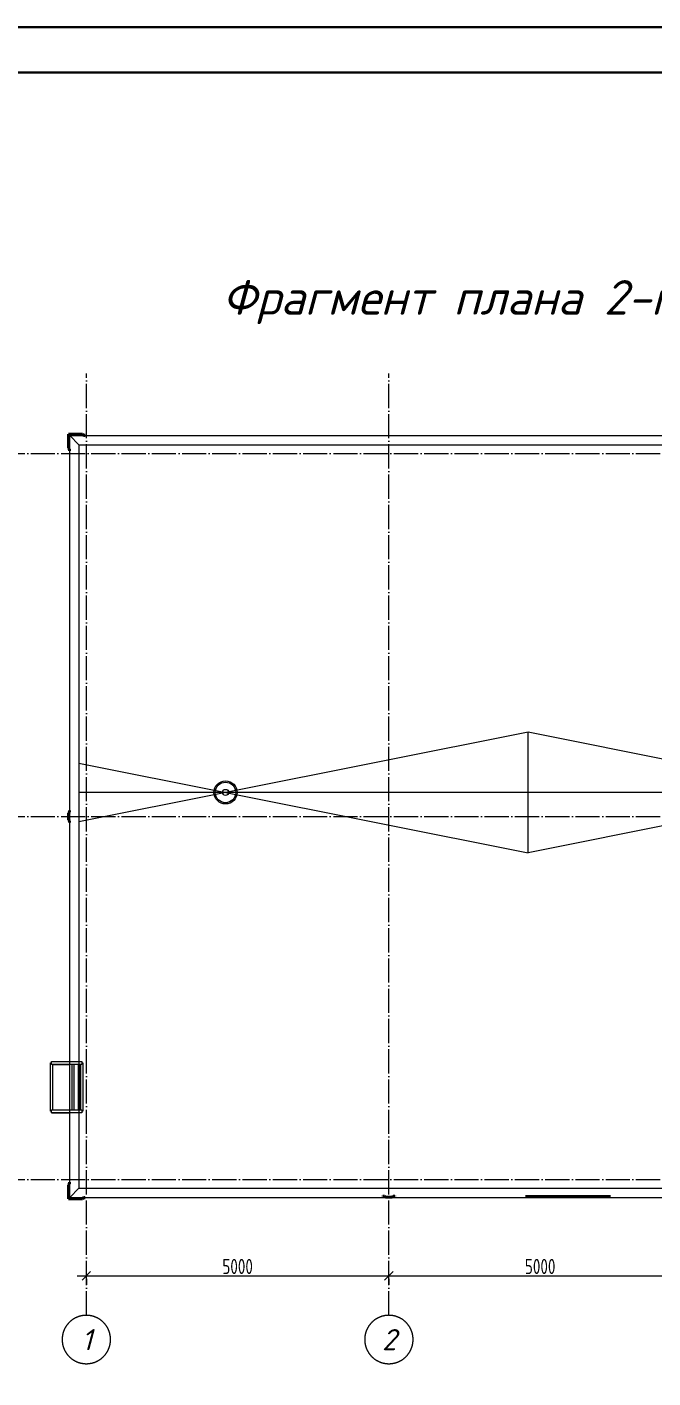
# Model space of a CAD drawing. Header units: millimetres. Extents: x -330955 to 144729, y -76510 to 25340.
# Drawn here: x 66616 to 76960, y 3000 to 25340 of the extents above; entities that cross this region are included whole.
import ezdxf

# ---------------------------------------------------------------- set-up
doc = ezdxf.new("R2010")
doc.units = ezdxf.units.MM
doc.header["$LTSCALE"] = 20
doc.linetypes.add('_ШПТ__20_т__2_5__Линия сетки', pattern=[25, 20, -2.5, 0, -2.5])
doc.linetypes.add('CENTER2', pattern=[28.575, 19.05, -3.175, 3.175, -3.175])
doc.layers.get('0').update_dxf_attribs({"lineweight": 0})
doc.layers.get('Defpoints').update_dxf_attribs({"color": 4})
doc.layers.add('PDF _Текст', color=7, linetype='Continuous')
for name, color, linetype, lineweight, true_color in [('Внутренние кромки', 7, 'Continuous', 9, 0x004000), ('Двери', 7, 'Continuous', 9, 0x804000), ('Крыши', 7, 'Continuous', 9, 0x004000), ('Оборудование', 7, 'Continuous', 18, 0x9f9fd0), ('Панель', 7, 'Continuous', 9, 0x804000), ('Сантехнические приборы', 7, 'Continuous', 18, 0x0080c0)]:
    doc.layers.add(name, color=color, linetype=linetype, lineweight=lineweight, true_color=true_color)
for name, color, linetype, lineweight in [('Марки помещений', 7, 'Continuous', 20), ('Обобщенные модели', 7, 'Continuous', 18), ('Обычные линии', 7, 'Continuous', 40), ('Оси', 7, 'CENTER2', 9), ('Размеры', 7, 'Continuous', 9), ('Текст', 7, 'Continuous', 15)]:
    doc.layers.add(name, color=color, linetype=linetype, lineweight=lineweight)
doc.styles.add('GOST Common_2', font='gost-common.ttf', dxfattribs={"width": 0.9, "height": 250})
doc.styles.add('PDF ISOCPEUR Italic', font='isocpeui.ttf')
doc.dimstyles.new('Основной_2_5_мм', dxfattribs={"dimscale": 304.8, "dimtxt": 251.428749, "dimasz": 0.463911, "dimexe": 0.492126, "dimexo": 0.492126, "dimgap": 0.098425, "dimtad": 1, "dimdec": 3, "dimrnd": 0.001, "dimdsep": 46, "dimtxsty": 'GOST Common_2', "dimblk1": 'OBLIQUE', "dimblk2": 'OBLIQUE', "dimsah": 1, "dimcen": 0.09, "dimdle": 0.492126, "dimazin": 2, "dimtfac": 1, "dimtdec": 4, "dimtix": 1, "dimtmove": 0, "dimatfit": 3, "dimfxl": 1, "dimtvp": 1, "dimtolj": 1, "dimtzin": 0, "dimlwd": 20, "dimlwe": 20, "dimarcsym": 2})
pattern_1 = [(45, (0, 0), (-106.066, 106.066), [])]

# ---------------------------------------------------------------- blocks, each defined once
blk = doc.blocks.new('101_Ворота подъемно-секционные с калиткой - 3000х3000 Правая наружная 2 окна-1500684-_О__L2_3_900_')
at = {"layer": 'Панель', "color": 7}
for p, q in [((-1000, 75), (-1000, 85)), ((-960, 85), (-960, 75))]:
    blk.add_line(p, q, dxfattribs=at)
blk.add_arc((-1000, -115), 800, 13.7678, 14.5014, dxfattribs=at)
blk = doc.blocks.new('109_Водосточная воронка - Радиус 70-1083720-_О__L2_3_900_')
at = {"layer": 'Сантехнические приборы', "color": 7}
for radius in [191, 170, 50.8]:
    blk.add_circle((0, 0), radius, dxfattribs=at)
blk = doc.blocks.new('190_ФЭ_Стена_Стык вертикальный - ФЭ-C1_110-1306445-_О__L2_3_900_')
at = {"layer": 'Обобщенные модели', "lineweight": 9}
h = blk.add_hatch(dxfattribs=at)
h.set_pattern_fill('FP_7', color=256, style=0, pattern_type=2)
h.set_pattern_definition(pattern_1)
h.paths.add_polyline_path([(4945, -295), (5055, -295), (5072, -278), (5072, -277), (5055, -294), (4945, -294), (4928, -277), (4928, -278)], flags=0)
at = {"layer": 'Обобщенные модели', "lineweight": 40}
for p, q in [((4902, -278), (4902, -275)), ((4928, -278), (4902, -278)), ((4912, -276), (4903, -276)), ((4903, -276), (4903, -277)), ((4928, -277), (4903, -277)), ((4912, -276), (4912, -275)), ((4928, -277), (4945, -294)), ((4945, -295), (4928, -278)), ((5055, -294), (4945, -294)), ((5055, -295), (4945, -295)), ((5055, -294), (5072, -277)), ((5072, -278), (5055, -295)), ((5072, -277), (5097, -277)), ((5098, -278), (5072, -278)), ((5088, -275), (5088, -276)), ((5097, -276), (5088, -276)), ((5097, -277), (5097, -276)), ((5098, -275), (5098, -278))]:
    blk.add_line(p, q, dxfattribs=at)
blk = doc.blocks.new('190_ФЭ_Стена_Стык вертикальный - ФЭ-C1_110-1305329-_О__L2_3_900_')
at = {"layer": 'Обобщенные модели', "lineweight": 9}
h = blk.add_hatch(dxfattribs=at)
h.set_pattern_fill('FP_8', color=256, style=0, pattern_type=2)
h.set_pattern_definition(pattern_1)
h.paths.add_polyline_path([(-278, 5902), (-277, 5903), (-277, 5928), (-294, 5945), (-294, 6055), (-277, 6072), (-278, 6072), (-295, 6055), (-295, 5945), (-278, 5928)], flags=0)
at = {"layer": 'Обобщенные модели', "lineweight": 40}
for p, q in [((-295, 6055), (-278, 6072)), ((-295, 5945), (-295, 6055)), ((-277, 6072), (-294, 6055)), ((-294, 5945), (-294, 6055)), ((-278, 6072), (-278, 6098)), ((-278, 6098), (-275, 6098)), ((-276, 6097), (-277, 6097)), ((-277, 6072), (-277, 6097)), ((-276, 6088), (-276, 6097)), ((-276, 6088), (-275, 6088)), ((-278, 5928), (-295, 5945)), ((-294, 5945), (-277, 5928)), ((-278, 5902), (-278, 5928)), ((-275, 5902), (-278, 5902)), ((-277, 5928), (-277, 5903)), ((-277, 5903), (-276, 5903)), ((-276, 5903), (-276, 5912)), ((-275, 5912), (-276, 5912))]:
    blk.add_line(p, q, dxfattribs=at)
blk = doc.blocks.new('190_ФЭ_Стена_Стык угловой внешний фигурный - ФЭ-У1_230х230-1307851-_О__L2_3_900_')
at = {"layer": 'Обобщенные модели', "lineweight": 9}
h = blk.add_hatch(dxfattribs=at)
h.set_pattern_fill('FP_9', color=256, style=0, pattern_type=2)
h.set_pattern_definition(pattern_1)
h.paths.add_polyline_path([(-278, 12022), (-277, 12023), (-277, 12048), (-294, 12065), (-294, 12294), (-65, 12294), (-48, 12277), (-48, 12278), (-65, 12295), (-295, 12295), (-295, 12065), (-278, 12048)], flags=0)
at = {"layer": 'Обобщенные модели', "lineweight": 40}
for p, q in [((-295, 12295), (-65, 12295)), ((-295, 12295), (-295, 12065)), ((-65, 12294), (-294, 12294)), ((-294, 12294), (-294, 12065)), ((-65, 12295), (-48, 12278)), ((-48, 12277), (-65, 12294)), ((-278, 12048), (-295, 12065)), ((-294, 12065), (-277, 12048)), ((-48, 12278), (-22, 12278)), ((-23, 12277), (-48, 12277)), ((-32, 12275), (-32, 12276)), ((-32, 12276), (-23, 12276)), ((-22, 12275), (-32, 12275)), ((-23, 12276), (-23, 12277)), ((-22, 12278), (-22, 12275)), ((-278, 12022), (-278, 12048)), ((-275, 12022), (-278, 12022)), ((-277, 12048), (-277, 12023)), ((-277, 12023), (-276, 12023)), ((-276, 12023), (-276, 12032)), ((-276, 12032), (-275, 12032))]:
    blk.add_line(p, q, dxfattribs=at)
blk = doc.blocks.new('190_ФЭ_Стена_Стык угловой внешний фигурный - ФЭ-У1_230х230-1306185-_О__L2_3_900_')
at = {"layer": 'Обобщенные модели', "lineweight": 9}
h = blk.add_hatch(dxfattribs=at)
h.set_pattern_fill('FP_5', color=256, style=0, pattern_type=2)
h.set_pattern_definition(pattern_1)
h.paths.add_polyline_path([(-65, -295), (-48, -278), (-48, -277), (-65, -294), (-294, -294), (-294, -65), (-277, -48), (-278, -48), (-295, -65), (-295, -295)], flags=0)
at = {"layer": 'Обобщенные модели', "lineweight": 40}
for p, q in [((-278, -48), (-295, -65)), ((-295, -295), (-295, -65)), ((-294, -65), (-277, -48)), ((-294, -294), (-294, -65)), ((-275, -22), (-278, -22)), ((-278, -22), (-278, -48)), ((-277, -48), (-277, -23)), ((-277, -23), (-276, -23)), ((-276, -23), (-276, -32)), ((-276, -32), (-275, -32)), ((-295, -295), (-65, -295)), ((-65, -294), (-294, -294)), ((-48, -277), (-65, -294)), ((-65, -295), (-48, -278)), ((-23, -277), (-48, -277)), ((-48, -278), (-22, -278)), ((-32, -275), (-32, -276)), ((-32, -276), (-23, -276)), ((-23, -276), (-23, -277)), ((-22, -278), (-22, -275))]:
    blk.add_line(p, q, dxfattribs=at)
blk = doc.blocks.new('00_ME_Лестница пожарная - плоская кровля - 00_ABD_4500_h_-1334460-_О__L2_3_900_')
at = {"layer": 'Оборудование', "color": 7}
for p, q in [((-425, 375), (-425, 75)), ((-375, 360), (-375, 75)), ((375, 360), (375, 75)), ((425, 375), (425, 75))]:
    blk.add_line(p, q, dxfattribs=at)
blk = doc.blocks.new('Труба квадратная - Ступень-V18-_О__L2_3_900_')
at = {"layer": 'Оборудование', "color": 7}
for p, q in [((0, -15), (0, 0)), ((25, 15), (775, 15)), ((800, 0), (800, -15)), ((800, -15), (0, -15))]:
    blk.add_line(p, q, dxfattribs=at)
blk = doc.blocks.new('Труба квадратная - Ступень-V19-_О__L2_3_900_')
at = {"layer": 'Оборудование', "color": 7}
for p, q in [((25, 15), (775, 15)), ((775, -15), (25, -15))]:
    blk.add_line(p, q, dxfattribs=at)
blk = doc.blocks.new('Труба квадратная - Ступень-V20-_О__L2_3_900_')
at = {"layer": 'Оборудование', "color": 7}
for p, q in [((0, 0), (0, 15)), ((0, 15), (800, 15)), ((800, 15), (800, 0)), ((775, -15), (25, -15))]:
    blk.add_line(p, q, dxfattribs=at)
blk = doc.blocks.new('Труба квадратная - Площадка продольно-1331112-_О__L2_3_900_')
at = {"layer": 'Оборудование', "color": 7}
for p, q in [((0, -25), (0, 25)), ((0, 25), (500, 25)), ((500, 25), (500, -25)), ((500, -25), (0, -25))]:
    blk.add_line(p, q, dxfattribs=at)
blk = doc.blocks.new('Ось сетки - Круг_Ø8 мм-6577-_О__L2_3_900_')
at = {"layer": 'Оси', "lineweight": 20}
for start, end in [(360, 180), (180, 360)]:
    blk.add_arc((0, 0), 4, start, end, dxfattribs=at)
blk = doc.blocks.new('_Oblique')
at = {"color": 0, "linetype": 'ByBlock', "lineweight": -2}
blk.add_line((-0.5, -0.5), (0.5, 0.5), dxfattribs=at)
blk = doc.blocks.new('*D149')
at = {"layer": 'Defpoints', "color": 0, "transparency": 16777216}
for p in [(67596, 4789), (72596, 4789), (72596, 4689)]:
    blk.add_point(p, dxfattribs=at)
at = {"layer": 'Размеры', "color": 0, "lineweight": 20, "transparency": 16777216}
for p, q in [((67446, 4689), (72746, 4689)), ((67596, 4639), (67596, 4539)), ((72596, 4639), (72596, 4539))]:
    blk.add_line(p, q, dxfattribs=at)
at = {"layer": 'Размеры', "color": 0, "lineweight": 20, "transparency": 16777216, "xscale": 141.4, "yscale": 141.4, "zscale": 141.4, "rotation": 180}
blk.add_blockref('_Oblique', (67596, 4689), dxfattribs=at)
at = {"layer": 'Размеры', "color": 0, "lineweight": 20, "transparency": 16777216, "xscale": 141.4, "yscale": 141.4, "zscale": 141.4}
blk.add_blockref('_Oblique', (72596, 4689), dxfattribs=at)
at = {"layer": 'Размеры', "color": 0, "lineweight": 20, "transparency": 16777216, "insert": (70096, 4844), "char_height": 250, "width": 756.84, "attachment_point": 5, "style": 'GOST Common_2'}
blk.add_mtext('\\A1;5000', dxfattribs=at)
blk = doc.blocks.new('*D150')
at = {"layer": 'Defpoints', "color": 0, "transparency": 16777216}
for p in [(72596, 4789), (77596, 4789), (77596, 4689)]:
    blk.add_point(p, dxfattribs=at)
at = {"layer": 'Размеры', "color": 0, "lineweight": 20, "transparency": 16777216}
for p, q in [((72446, 4689), (77746, 4689)), ((72596, 4639), (72596, 4539)), ((77596, 4639), (77596, 4539))]:
    blk.add_line(p, q, dxfattribs=at)
at = {"layer": 'Размеры', "color": 0, "lineweight": 20, "transparency": 16777216, "xscale": 141.4, "yscale": 141.4, "zscale": 141.4, "rotation": 180}
blk.add_blockref('_Oblique', (72596, 4689), dxfattribs=at)
at = {"layer": 'Размеры', "color": 0, "lineweight": 20, "transparency": 16777216, "xscale": 141.4, "yscale": 141.4, "zscale": 141.4}
blk.add_blockref('_Oblique', (77596, 4689), dxfattribs=at)
at = {"layer": 'Размеры', "color": 0, "lineweight": 20, "transparency": 16777216, "insert": (75096, 4844), "char_height": 250, "width": 756.84, "attachment_point": 5, "style": 'GOST Common_2'}
blk.add_mtext('\\A1;5000', dxfattribs=at)

msp = doc.modelspace()

# ---------------------------------------------------------------- linework, layer by layer
for p, q in [((67321, 18585), (82244, 18585)), ((67321, 5985), (67321, 18585)), ((67321, 18585), (67474, 18432)), ((67474, 18432), (82264, 18432)), ((67474, 18432), (67474, 6138)), ((67321, 5985), (67474, 6138)), ((67474, 6138), (82266, 6138)), ((67321, 5985), (82266, 5985))]:
    msp.add_line(p, q)
at = {"layer": 'Внутренние кромки', "color": 7}
for p, q in [((74896, 11685), (74896, 13685)), ((67474, 12685), (79901, 12685))]:
    msp.add_line(p, q, dxfattribs=at)
at = {"layer": 'Крыши', "color": 7}
for p, q in [((67474, 12200.6), (74896, 13685)), ((74896, 13685), (79891.0971, 12685.9806)), ((67474, 13169.4), (74896, 11685)), ((79891.0971, 12684.0194), (74896, 11685))]:
    msp.add_line(p, q, dxfattribs=at)
at = {"layer": 'Крыши', "color": 7, "flags": 128}
for points in [[(69891.0971, 12685.9806), (69891.0243, 12685.4927), (69891, 12685)], [(69891, 12685), (69891.0243, 12684.5073), (69891.0971, 12684.0194)], [(69901, 12685), (69900.9757, 12685.4927), (69900.9029, 12685.9806)], [(69900.9029, 12684.0194), (69900.9757, 12684.5073), (69901, 12685)]]:
    msp.add_lwpolyline(points, dxfattribs=at)
at = {"layer": 'Обычные линии'}
msp.add_line((76256, 6000), (74856, 6000), dxfattribs=at)
at = {"layer": 'Оси', "linetype": '_ШПТ__20_т__2_5__Линия сетки'}
for p, q in [((67596, 4036.3319), (67596, 19608.0387)), ((72596, 4036.3319), (72596, 19608.0387)), ((64176.6572, 18285), (88909.0427, 18285)), ((64176.6572, 12285), (88901.6938, 12285)), ((64176.6572, 6285), (88894.345, 6285))]:
    msp.add_line(p, q, dxfattribs=at)
at = {"layer": 'Текст', "lineweight": 30}
for points in [[(58591, 25339.7732), (121805.6287, 25339.7732), (121805.6287, -19362), (58591, -19362)], [(61601.2204, 24587.2181), (121053.0736, 24587.2181), (121053.0736, -18609.4449), (61601.2204, -18609.4449)]]:
    msp.add_lwpolyline(points, close=True, dxfattribs=at)

# ---------------------------------------------------------------- block references
at = {"layer": 'Двери', "color": 7, "rotation": 180}
msp.add_blockref('101_Ворота подъемно-секционные с калиткой - 3000х3000 Правая наружная 2 окна-1500684-_О__L2_3_900_', (75096, 6085), dxfattribs=at)
at = {"layer": 'Обобщенные модели', "lineweight": 40}
for name, p in [('190_ФЭ_Стена_Стык угловой внешний фигурный - ФЭ-У1_230х230-1307851-_О__L2_3_900_', (67596, 6309.9287)), ('190_ФЭ_Стена_Стык вертикальный - ФЭ-C1_110-1305329-_О__L2_3_900_', (67596, 6285)), ('190_ФЭ_Стена_Стык вертикальный - ФЭ-C1_110-1306445-_О__L2_3_900_', (67596, 6285))]:
    msp.add_blockref(name, p, dxfattribs=at)
at = {"layer": 'Обобщенные модели'}
msp.add_blockref('190_ФЭ_Стена_Стык угловой внешний фигурный - ФЭ-У1_230х230-1306185-_О__L2_3_900_', (67596, 6260.0003), dxfattribs=at)
at = {"layer": 'Оборудование', "color": 7}
for name, p, rotation in [('Труба квадратная - Ступень-V20-_О__L2_3_900_', (67021, 7410), 89.99999999999991), ('00_ME_Лестница пожарная - плоская кровля - 00_ABD_4500_h_-1334460-_О__L2_3_900_', (67396, 7810), 89.99999999999991), ('Труба квадратная - Площадка продольно-1331112-_О__L2_3_900_', (67521, 8210), 180), ('Труба квадратная - Ступень-V19-_О__L2_3_900_', (67376, 7410), 89.99999999999991), ('Труба квадратная - Ступень-V19-_О__L2_3_900_', (67481, 7410), 89.99999999999991), ('Труба квадратная - Ступень-V18-_О__L2_3_900_', (67521, 7410), 89.99999999999991), ('Труба квадратная - Площадка продольно-1331112-_О__L2_3_900_', (67521, 7410), 180)]:
    msp.add_blockref(name, p, dxfattribs=dict(at, rotation=rotation))
at = {"layer": 'Оси', "lineweight": 20, "xscale": 99.99999999999993, "yscale": 99.99999999999993, "zscale": 99.99999999999993}
for p in [(67596, 3636.3319), (72596, 3636.3319)]:
    msp.add_blockref('Ось сетки - Круг_Ø8 мм-6577-_О__L2_3_900_', p, dxfattribs=at)
at = {"layer": 'Сантехнические приборы', "color": 7, "rotation": 179.4695112875364}
msp.add_blockref('109_Водосточная воронка - Радиус 70-1083720-_О__L2_3_900_', (69895.9799, 12682.8258), dxfattribs=at)

# ---------------------------------------------------------------- texts
at = {"layer": 'PDF _Текст', "insert": (69840.4184, 20428.3761), "char_height": 571.297125, "width": 19129.528018, "attachment_point": 7, "style": 'PDF ISOCPEUR Italic'}
msp.add_mtext('Фрагмент плана 2-го этажа в осях А-В/1-6', dxfattribs=at)
at = {"layer": 'Марки помещений', "lineweight": 9, "char_height": 350, "width": 223.670812, "attachment_point": 1, "style": 'PDF ISOCPEUR Italic'}
for s, insert in [('1', (67517.7693, 3808.8653)), ('2', (72482.2193, 3808.8653))]:
    msp.add_mtext(s, dxfattribs=dict(at, insert=insert))

# ---------------------------------------------------------------- dimensions: what is measured, and where the dimension line sits
at = {"layer": 'Размеры', "lineweight": 20}
for base, p1, p2, picture, middle in [((72596, 4689.1059), (67596, 4789.0908), (72596, 4789.0908), '*D149', (70096, 4844.1059)), ((77596, 4689.1059), (72596, 4789.0908), (77596, 4789.0908), '*D150', (75096, 4844.1059))]:
    dim = msp.add_linear_dim(base=base, p1=p1, p2=p2, dimstyle='Основной_2_5_мм', override={"dimpost": '<>', "dimfxl": 5000}, dxfattribs=at)
    dim.commit()
    dim.dimension.update_dxf_attribs({"geometry": picture, "text_midpoint": middle})

doc.saveas('drawing.dxf')
